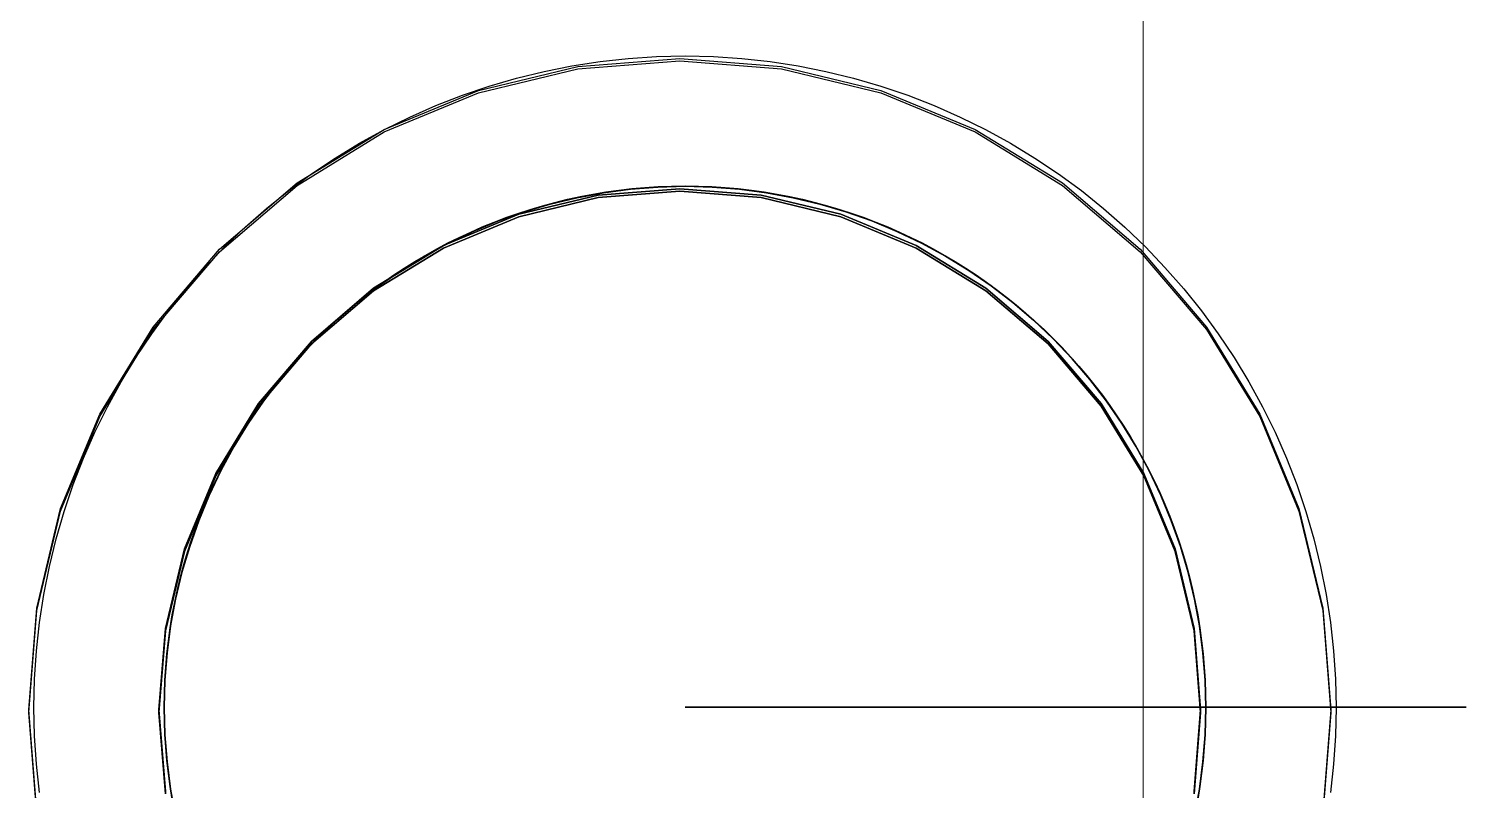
# Model space of a CAD drawing. Header units: millimetres. Extents: x 0 to 59350, y 0 to 29700.
# Drawn here: x 27087.71 to 27115.31, y 17823.75 to 17838.36 of the extents above; entities that cross this region are included whole.
import ezdxf

# ---------------------------------------------------------------- set-up
doc = ezdxf.new("R2010")
doc.units = ezdxf.units.MM
doc.layers.add('Slab', color=7, linetype='Continuous', lineweight=50)
doc.layers.add('Standard', color=7, linetype='Continuous', lineweight=25)

msp = doc.modelspace()

# ---------------------------------------------------------------- linework, layer by layer
at = {"layer": 'Slab', "color": 7, "linetype": 'Continuous', "lineweight": -3}
for p, q in [((27099.218, 17837.791), (27099.762, 17837.827)), ((27099.218, 17837.791), (27099.762, 17837.827)), ((27099.218, 17837.791), (27099.762, 17837.827)), ((27099.218, 17837.791), (27099.762, 17837.827)), ((27099.762, 17837.827), (27100.307, 17837.839)), ((27099.762, 17837.827), (27100.307, 17837.839)), ((27099.762, 17837.827), (27100.307, 17837.839)), ((27099.762, 17837.827), (27100.307, 17837.839)), ((27100.307, 17837.839), (27100.853, 17837.827)), ((27100.307, 17837.839), (27100.853, 17837.827)), ((27100.307, 17837.839), (27100.853, 17837.827)), ((27100.307, 17837.839), (27100.853, 17837.827)), ((27100.853, 17837.827), (27101.397, 17837.791)), ((27100.853, 17837.827), (27101.397, 17837.791)), ((27100.853, 17837.827), (27101.397, 17837.791)), ((27100.853, 17837.827), (27101.397, 17837.791)), ((27096.344, 17837.179), (27098.251, 17837.637)), ((27096.344, 17837.179), (27098.251, 17837.637)), ((27096.344, 17837.132), (27098.251, 17837.59)), ((27096.344, 17837.132), (27098.251, 17837.59)), ((27097.072, 17837.413), (27097.602, 17837.542)), ((27097.072, 17837.413), (27097.602, 17837.542)), ((27097.072, 17837.413), (27097.602, 17837.542)), ((27097.072, 17837.413), (27097.602, 17837.542)), ((27097.602, 17837.542), (27098.137, 17837.649)), ((27097.602, 17837.542), (27098.137, 17837.649)), ((27097.602, 17837.542), (27098.137, 17837.649)), ((27097.602, 17837.542), (27098.137, 17837.649)), ((27098.137, 17837.649), (27098.676, 17837.732)), ((27098.137, 17837.649), (27098.676, 17837.732)), ((27098.137, 17837.649), (27098.676, 17837.732)), ((27098.137, 17837.649), (27098.676, 17837.732)), ((27098.251, 17837.637), (27100.207, 17837.791)), ((27098.251, 17837.637), (27100.207, 17837.791)), ((27098.251, 17837.59), (27100.207, 17837.744)), ((27098.251, 17837.59), (27100.207, 17837.744)), ((27098.676, 17837.732), (27099.218, 17837.791)), ((27098.676, 17837.732), (27099.218, 17837.791)), ((27098.676, 17837.732), (27099.218, 17837.791)), ((27098.676, 17837.732), (27099.218, 17837.791)), ((27100.207, 17837.791), (27102.162, 17837.637)), ((27100.207, 17837.791), (27102.162, 17837.637)), ((27100.207, 17837.744), (27102.162, 17837.59)), ((27100.207, 17837.744), (27102.162, 17837.59)), ((27101.397, 17837.791), (27101.939, 17837.732)), ((27101.397, 17837.791), (27101.939, 17837.732)), ((27101.397, 17837.791), (27101.939, 17837.732)), ((27101.397, 17837.791), (27101.939, 17837.732)), ((27101.939, 17837.732), (27102.478, 17837.649)), ((27101.939, 17837.732), (27102.478, 17837.649)), ((27101.939, 17837.732), (27102.478, 17837.649)), ((27101.939, 17837.732), (27102.478, 17837.649)), ((27102.162, 17837.637), (27104.069, 17837.179)), ((27102.162, 17837.637), (27104.069, 17837.179)), ((27102.162, 17837.59), (27104.069, 17837.132)), ((27102.162, 17837.59), (27104.069, 17837.132)), ((27102.478, 17837.649), (27103.013, 17837.542)), ((27102.478, 17837.649), (27103.013, 17837.542)), ((27102.478, 17837.649), (27103.013, 17837.542)), ((27102.478, 17837.649), (27103.013, 17837.542)), ((27103.013, 17837.542), (27103.543, 17837.413)), ((27103.013, 17837.542), (27103.543, 17837.413)), ((27103.013, 17837.542), (27103.543, 17837.413)), ((27103.013, 17837.542), (27103.543, 17837.413)), ((27096.032, 17837.085), (27096.548, 17837.26)), ((27096.032, 17837.085), (27096.548, 17837.26)), ((27096.032, 17837.085), (27096.548, 17837.26)), ((27096.032, 17837.085), (27096.548, 17837.26)), ((27096.548, 17837.26), (27097.072, 17837.413)), ((27096.548, 17837.26), (27097.072, 17837.413)), ((27096.548, 17837.26), (27097.072, 17837.413)), ((27096.548, 17837.26), (27097.072, 17837.413)), ((27103.543, 17837.413), (27104.066, 17837.26)), ((27103.543, 17837.413), (27104.066, 17837.26)), ((27103.543, 17837.413), (27104.066, 17837.26)), ((27103.543, 17837.413), (27104.066, 17837.26)), ((27104.066, 17837.26), (27104.583, 17837.085)), ((27104.066, 17837.26), (27104.583, 17837.085)), ((27104.066, 17837.26), (27104.583, 17837.085)), ((27104.066, 17837.26), (27104.583, 17837.085)), ((27094.532, 17836.429), (27096.344, 17837.179)), ((27094.532, 17836.429), (27096.344, 17837.179)), ((27094.532, 17836.381), (27096.344, 17837.132)), ((27094.532, 17836.381), (27096.344, 17837.132)), ((27095.524, 17836.887), (27096.032, 17837.085)), ((27095.524, 17836.887), (27096.032, 17837.085)), ((27095.524, 17836.887), (27096.032, 17837.085)), ((27095.524, 17836.887), (27096.032, 17837.085)), ((27104.069, 17837.179), (27105.881, 17836.429)), ((27104.069, 17837.179), (27105.881, 17836.429)), ((27104.069, 17837.132), (27105.881, 17836.381)), ((27104.069, 17837.132), (27105.881, 17836.381)), ((27104.583, 17837.085), (27105.091, 17836.887)), ((27104.583, 17837.085), (27105.091, 17836.887)), ((27104.583, 17837.085), (27105.091, 17836.887)), ((27104.583, 17837.085), (27105.091, 17836.887)), ((27095.025, 17836.667), (27095.524, 17836.887)), ((27095.025, 17836.667), (27095.524, 17836.887)), ((27095.025, 17836.667), (27095.524, 17836.887)), ((27095.025, 17836.667), (27095.524, 17836.887)), ((27105.091, 17836.887), (27105.59, 17836.667)), ((27105.091, 17836.887), (27105.59, 17836.667)), ((27105.091, 17836.887), (27105.59, 17836.667)), ((27105.091, 17836.887), (27105.59, 17836.667)), ((27092.859, 17835.404), (27094.532, 17836.429)), ((27092.859, 17835.404), (27094.532, 17836.429)), ((27094.057, 17836.164), (27094.535, 17836.426)), ((27094.057, 17836.164), (27094.535, 17836.426)), ((27094.057, 17836.164), (27094.535, 17836.426)), ((27094.057, 17836.164), (27094.535, 17836.426)), ((27094.535, 17836.426), (27095.025, 17836.667)), ((27094.535, 17836.426), (27095.025, 17836.667)), ((27094.535, 17836.426), (27095.025, 17836.667)), ((27094.535, 17836.426), (27095.025, 17836.667)), ((27105.59, 17836.667), (27106.079, 17836.426)), ((27105.59, 17836.667), (27106.079, 17836.426)), ((27105.59, 17836.667), (27106.079, 17836.426)), ((27105.59, 17836.667), (27106.079, 17836.426)), ((27105.881, 17836.429), (27107.554, 17835.404)), ((27105.881, 17836.429), (27107.554, 17835.404)), ((27106.079, 17836.426), (27106.557, 17836.164)), ((27106.079, 17836.426), (27106.557, 17836.164)), ((27106.079, 17836.426), (27106.557, 17836.164)), ((27106.079, 17836.426), (27106.557, 17836.164)), ((27092.859, 17835.356), (27094.532, 17836.381)), ((27092.859, 17835.356), (27094.532, 17836.381)), ((27093.591, 17835.881), (27094.057, 17836.164)), ((27093.591, 17835.881), (27094.057, 17836.164)), ((27093.591, 17835.881), (27094.057, 17836.164)), ((27093.591, 17835.881), (27094.057, 17836.164)), ((27105.881, 17836.381), (27107.554, 17835.356)), ((27105.881, 17836.381), (27107.554, 17835.356)), ((27106.557, 17836.164), (27107.024, 17835.881)), ((27106.557, 17836.164), (27107.024, 17835.881)), ((27106.557, 17836.164), (27107.024, 17835.881)), ((27106.557, 17836.164), (27107.024, 17835.881)), ((27093.138, 17835.578), (27093.591, 17835.881)), ((27093.138, 17835.578), (27093.591, 17835.881)), ((27093.138, 17835.578), (27093.591, 17835.881)), ((27093.138, 17835.578), (27093.591, 17835.881)), ((27107.024, 17835.881), (27107.477, 17835.578)), ((27107.024, 17835.881), (27107.477, 17835.578)), ((27107.024, 17835.881), (27107.477, 17835.578)), ((27107.024, 17835.881), (27107.477, 17835.578)), ((27091.368, 17834.13), (27092.859, 17835.404)), ((27091.368, 17834.13), (27092.859, 17835.404)), ((27091.368, 17834.082), (27092.859, 17835.356)), ((27091.368, 17834.082), (27092.859, 17835.356)), ((27092.698, 17835.255), (27093.138, 17835.578)), ((27092.698, 17835.255), (27093.138, 17835.578)), ((27092.698, 17835.255), (27093.138, 17835.578)), ((27092.698, 17835.255), (27093.138, 17835.578)), ((27099.784, 17835.325), (27099.262, 17835.284)), ((27099.262, 17835.284), (27099.784, 17835.325)), ((27099.262, 17835.284), (27099.784, 17835.325)), ((27099.784, 17835.325), (27099.262, 17835.284)), ((27099.262, 17835.284), (27099.784, 17835.325)), ((27099.784, 17835.325), (27099.262, 17835.284)), ((27100.307, 17835.339), (27099.784, 17835.325)), ((27099.784, 17835.325), (27100.307, 17835.339)), ((27099.784, 17835.325), (27100.307, 17835.339)), ((27100.307, 17835.339), (27099.784, 17835.325)), ((27099.784, 17835.325), (27100.307, 17835.339)), ((27100.307, 17835.339), (27099.784, 17835.325)), ((27100.831, 17835.325), (27100.307, 17835.339)), ((27100.307, 17835.339), (27100.831, 17835.325)), ((27100.307, 17835.339), (27100.831, 17835.325)), ((27100.831, 17835.325), (27100.307, 17835.339)), ((27100.307, 17835.339), (27100.831, 17835.325)), ((27100.831, 17835.325), (27100.307, 17835.339)), ((27101.353, 17835.284), (27100.831, 17835.325)), ((27100.831, 17835.325), (27101.353, 17835.284)), ((27100.831, 17835.325), (27101.353, 17835.284)), ((27101.353, 17835.284), (27100.831, 17835.325)), ((27100.831, 17835.325), (27101.353, 17835.284)), ((27101.353, 17835.284), (27100.831, 17835.325)), ((27107.477, 17835.578), (27107.917, 17835.255)), ((27107.477, 17835.578), (27107.917, 17835.255)), ((27107.477, 17835.578), (27107.917, 17835.255)), ((27107.477, 17835.578), (27107.917, 17835.255)), ((27107.554, 17835.404), (27109.045, 17834.13)), ((27107.554, 17835.404), (27109.045, 17834.13)), ((27107.554, 17835.356), (27109.045, 17834.082)), ((27107.554, 17835.356), (27109.045, 17834.082)), ((27092.272, 17834.914), (27092.698, 17835.255)), ((27092.272, 17834.914), (27092.698, 17835.255)), ((27092.272, 17834.914), (27092.698, 17835.255)), ((27092.272, 17834.914), (27092.698, 17835.255)), ((27098.642, 17835.168), (27097.116, 17834.802)), ((27097.116, 17834.802), (27098.642, 17835.168)), ((27098.642, 17835.121), (27097.116, 17834.754)), ((27097.116, 17834.754), (27098.642, 17835.121)), ((27098.228, 17835.12), (27097.719, 17834.998)), ((27097.719, 17834.998), (27098.228, 17835.12)), ((27097.719, 17834.998), (27098.228, 17835.12)), ((27098.228, 17835.12), (27097.719, 17834.998)), ((27097.719, 17834.998), (27098.228, 17835.12)), ((27098.228, 17835.12), (27097.719, 17834.998)), ((27098.743, 17835.215), (27098.228, 17835.12)), ((27098.228, 17835.12), (27098.743, 17835.215)), ((27098.228, 17835.12), (27098.743, 17835.215)), ((27098.743, 17835.215), (27098.228, 17835.12)), ((27098.228, 17835.12), (27098.743, 17835.215)), ((27098.743, 17835.215), (27098.228, 17835.12)), ((27100.207, 17835.291), (27098.642, 17835.168)), ((27098.642, 17835.168), (27100.207, 17835.291)), ((27100.207, 17835.244), (27098.642, 17835.121)), ((27098.642, 17835.121), (27100.207, 17835.244)), ((27099.262, 17835.284), (27098.743, 17835.215)), ((27098.743, 17835.215), (27099.262, 17835.284)), ((27098.743, 17835.215), (27099.262, 17835.284)), ((27099.262, 17835.284), (27098.743, 17835.215)), ((27098.743, 17835.215), (27099.262, 17835.284)), ((27099.262, 17835.284), (27098.743, 17835.215)), ((27101.771, 17835.168), (27100.207, 17835.291)), ((27100.207, 17835.291), (27101.771, 17835.168)), ((27101.771, 17835.121), (27100.207, 17835.244)), ((27100.207, 17835.244), (27101.771, 17835.121)), ((27101.872, 17835.215), (27101.353, 17835.284)), ((27101.353, 17835.284), (27101.872, 17835.215)), ((27101.353, 17835.284), (27101.872, 17835.215)), ((27101.872, 17835.215), (27101.353, 17835.284)), ((27101.353, 17835.284), (27101.872, 17835.215)), ((27101.872, 17835.215), (27101.353, 17835.284)), ((27103.297, 17834.802), (27101.771, 17835.168)), ((27101.771, 17835.168), (27103.297, 17834.802)), ((27103.297, 17834.754), (27101.771, 17835.121)), ((27101.771, 17835.121), (27103.297, 17834.754)), ((27102.386, 17835.12), (27101.872, 17835.215)), ((27101.872, 17835.215), (27102.386, 17835.12)), ((27101.872, 17835.215), (27102.386, 17835.12)), ((27102.386, 17835.12), (27101.872, 17835.215)), ((27101.872, 17835.215), (27102.386, 17835.12)), ((27102.386, 17835.12), (27101.872, 17835.215)), ((27102.895, 17834.998), (27102.386, 17835.12)), ((27102.386, 17835.12), (27102.895, 17834.998)), ((27102.386, 17835.12), (27102.895, 17834.998)), ((27102.895, 17834.998), (27102.386, 17835.12)), ((27102.386, 17835.12), (27102.895, 17834.998)), ((27102.895, 17834.998), (27102.386, 17835.12)), ((27107.917, 17835.255), (27108.342, 17834.914)), ((27107.917, 17835.255), (27108.342, 17834.914)), ((27107.917, 17835.255), (27108.342, 17834.914)), ((27107.917, 17835.255), (27108.342, 17834.914)), ((27091.862, 17834.555), (27092.272, 17834.914)), ((27091.862, 17834.555), (27092.272, 17834.914)), ((27091.862, 17834.555), (27092.272, 17834.914)), ((27091.862, 17834.555), (27092.272, 17834.914)), ((27097.116, 17834.802), (27095.667, 17834.201)), ((27095.667, 17834.201), (27097.116, 17834.802)), ((27097.217, 17834.849), (27096.724, 17834.674)), ((27096.724, 17834.674), (27097.217, 17834.849)), ((27096.724, 17834.674), (27097.217, 17834.849)), ((27097.217, 17834.849), (27096.724, 17834.674)), ((27096.724, 17834.674), (27097.217, 17834.849)), ((27097.217, 17834.849), (27096.724, 17834.674)), ((27097.719, 17834.998), (27097.217, 17834.849)), ((27097.217, 17834.849), (27097.719, 17834.998)), ((27097.217, 17834.849), (27097.719, 17834.998)), ((27097.719, 17834.998), (27097.217, 17834.849)), ((27097.217, 17834.849), (27097.719, 17834.998)), ((27097.719, 17834.998), (27097.217, 17834.849)), ((27103.397, 17834.849), (27102.895, 17834.998)), ((27102.895, 17834.998), (27103.397, 17834.849)), ((27102.895, 17834.998), (27103.397, 17834.849)), ((27103.397, 17834.849), (27102.895, 17834.998)), ((27102.895, 17834.998), (27103.397, 17834.849)), ((27103.397, 17834.849), (27102.895, 17834.998)), ((27104.746, 17834.201), (27103.297, 17834.802)), ((27103.297, 17834.802), (27104.746, 17834.201)), ((27103.891, 17834.674), (27103.397, 17834.849)), ((27103.397, 17834.849), (27103.891, 17834.674)), ((27103.397, 17834.849), (27103.891, 17834.674)), ((27103.891, 17834.674), (27103.397, 17834.849)), ((27103.397, 17834.849), (27103.891, 17834.674)), ((27103.891, 17834.674), (27103.397, 17834.849)), ((27108.342, 17834.914), (27108.752, 17834.555)), ((27108.342, 17834.914), (27108.752, 17834.555)), ((27108.342, 17834.914), (27108.752, 17834.555)), ((27108.342, 17834.914), (27108.752, 17834.555)), ((27091.468, 17834.177), (27091.862, 17834.555)), ((27091.468, 17834.177), (27091.862, 17834.555)), ((27091.468, 17834.177), (27091.862, 17834.555)), ((27091.468, 17834.177), (27091.862, 17834.555)), ((27097.116, 17834.754), (27095.667, 17834.154)), ((27095.667, 17834.154), (27097.116, 17834.754)), ((27096.724, 17834.674), (27096.24, 17834.474)), ((27096.24, 17834.474), (27096.724, 17834.674)), ((27096.24, 17834.474), (27096.724, 17834.674)), ((27096.724, 17834.674), (27096.24, 17834.474)), ((27096.24, 17834.474), (27096.724, 17834.674)), ((27096.724, 17834.674), (27096.24, 17834.474)), ((27104.746, 17834.154), (27103.297, 17834.754)), ((27103.297, 17834.754), (27104.746, 17834.154)), ((27104.375, 17834.474), (27103.891, 17834.674)), ((27103.891, 17834.674), (27104.375, 17834.474)), ((27103.891, 17834.674), (27104.375, 17834.474)), ((27104.375, 17834.474), (27103.891, 17834.674)), ((27103.891, 17834.674), (27104.375, 17834.474)), ((27104.375, 17834.474), (27103.891, 17834.674)), ((27108.752, 17834.555), (27109.146, 17834.177)), ((27108.752, 17834.555), (27109.146, 17834.177)), ((27108.752, 17834.555), (27109.146, 17834.177)), ((27108.752, 17834.555), (27109.146, 17834.177)), ((27095.767, 17834.249), (27095.307, 17833.999)), ((27095.307, 17833.999), (27095.767, 17834.249)), ((27095.307, 17833.999), (27095.767, 17834.249)), ((27095.767, 17834.249), (27095.307, 17833.999)), ((27095.307, 17833.999), (27095.767, 17834.249)), ((27095.767, 17834.249), (27095.307, 17833.999)), ((27096.24, 17834.474), (27095.767, 17834.249)), ((27095.767, 17834.249), (27096.24, 17834.474)), ((27095.767, 17834.249), (27096.24, 17834.474)), ((27096.24, 17834.474), (27095.767, 17834.249)), ((27095.767, 17834.249), (27096.24, 17834.474)), ((27096.24, 17834.474), (27095.767, 17834.249)), ((27104.847, 17834.249), (27104.375, 17834.474)), ((27104.375, 17834.474), (27104.847, 17834.249)), ((27104.375, 17834.474), (27104.847, 17834.249)), ((27104.847, 17834.249), (27104.375, 17834.474)), ((27104.375, 17834.474), (27104.847, 17834.249)), ((27104.847, 17834.249), (27104.375, 17834.474)), ((27105.307, 17833.999), (27104.847, 17834.249)), ((27104.847, 17834.249), (27105.307, 17833.999)), ((27104.847, 17834.249), (27105.307, 17833.999)), ((27105.307, 17833.999), (27104.847, 17834.249)), ((27104.847, 17834.249), (27105.307, 17833.999)), ((27105.307, 17833.999), (27104.847, 17834.249)), ((27090.094, 17832.638), (27091.368, 17834.13)), ((27090.094, 17832.638), (27091.368, 17834.13)), ((27090.094, 17832.591), (27091.368, 17834.082)), ((27090.094, 17832.591), (27091.368, 17834.082)), ((27091.091, 17833.783), (27091.468, 17834.177)), ((27091.091, 17833.783), (27091.468, 17834.177)), ((27091.091, 17833.783), (27091.468, 17834.177)), ((27091.091, 17833.783), (27091.468, 17834.177)), ((27095.667, 17834.201), (27094.329, 17833.381)), ((27094.329, 17833.381), (27095.667, 17834.201)), ((27095.667, 17834.154), (27094.329, 17833.334)), ((27094.329, 17833.334), (27095.667, 17834.154)), ((27095.307, 17833.999), (27094.861, 17833.725)), ((27094.861, 17833.725), (27095.307, 17833.999)), ((27094.861, 17833.725), (27095.307, 17833.999)), ((27095.307, 17833.999), (27094.861, 17833.725)), ((27094.861, 17833.725), (27095.307, 17833.999)), ((27095.307, 17833.999), (27094.861, 17833.725)), ((27106.084, 17833.381), (27104.746, 17834.201)), ((27104.746, 17834.201), (27106.084, 17833.381)), ((27106.084, 17833.334), (27104.746, 17834.154)), ((27104.746, 17834.154), (27106.084, 17833.334)), ((27105.754, 17833.725), (27105.307, 17833.999)), ((27105.307, 17833.999), (27105.754, 17833.725)), ((27105.307, 17833.999), (27105.754, 17833.725)), ((27105.754, 17833.725), (27105.307, 17833.999)), ((27105.307, 17833.999), (27105.754, 17833.725)), ((27105.754, 17833.725), (27105.307, 17833.999)), ((27109.045, 17834.13), (27110.319, 17832.638)), ((27109.045, 17834.13), (27110.319, 17832.638)), ((27109.045, 17834.082), (27110.319, 17832.591)), ((27109.045, 17834.082), (27110.319, 17832.591)), ((27109.146, 17834.177), (27109.523, 17833.783)), ((27109.146, 17834.177), (27109.523, 17833.783)), ((27109.146, 17834.177), (27109.523, 17833.783)), ((27109.146, 17834.177), (27109.523, 17833.783)), ((27090.732, 17833.373), (27091.091, 17833.783)), ((27090.732, 17833.373), (27091.091, 17833.783)), ((27090.732, 17833.373), (27091.091, 17833.783)), ((27090.732, 17833.373), (27091.091, 17833.783)), ((27094.861, 17833.725), (27094.429, 17833.429)), ((27094.429, 17833.429), (27094.861, 17833.725)), ((27094.429, 17833.429), (27094.861, 17833.725)), ((27094.861, 17833.725), (27094.429, 17833.429)), ((27094.429, 17833.429), (27094.861, 17833.725)), ((27094.861, 17833.725), (27094.429, 17833.429)), ((27106.185, 17833.429), (27105.754, 17833.725)), ((27105.754, 17833.725), (27106.185, 17833.429)), ((27105.754, 17833.725), (27106.185, 17833.429)), ((27106.185, 17833.429), (27105.754, 17833.725)), ((27105.754, 17833.725), (27106.185, 17833.429)), ((27106.185, 17833.429), (27105.754, 17833.725)), ((27109.523, 17833.783), (27109.883, 17833.373)), ((27109.523, 17833.783), (27109.883, 17833.373)), ((27109.523, 17833.783), (27109.883, 17833.373)), ((27109.523, 17833.783), (27109.883, 17833.373)), ((27094.429, 17833.429), (27094.014, 17833.11)), ((27094.014, 17833.11), (27094.429, 17833.429)), ((27094.014, 17833.11), (27094.429, 17833.429)), ((27094.429, 17833.429), (27094.014, 17833.11)), ((27094.014, 17833.11), (27094.429, 17833.429)), ((27094.429, 17833.429), (27094.014, 17833.11)), ((27106.6, 17833.11), (27106.185, 17833.429)), ((27106.185, 17833.429), (27106.6, 17833.11)), ((27106.185, 17833.429), (27106.6, 17833.11)), ((27106.6, 17833.11), (27106.185, 17833.429)), ((27106.185, 17833.429), (27106.6, 17833.11)), ((27106.6, 17833.11), (27106.185, 17833.429)), ((27090.39, 17832.948), (27090.732, 17833.373)), ((27090.39, 17832.948), (27090.732, 17833.373)), ((27090.39, 17832.948), (27090.732, 17833.373)), ((27090.39, 17832.948), (27090.732, 17833.373)), ((27094.329, 17833.381), (27093.135, 17832.362)), ((27093.135, 17832.362), (27094.329, 17833.381)), ((27094.329, 17833.334), (27093.135, 17832.315)), ((27093.135, 17832.315), (27094.329, 17833.334)), ((27094.014, 17833.11), (27093.616, 17832.77)), ((27093.616, 17832.77), (27094.014, 17833.11)), ((27093.616, 17832.77), (27094.014, 17833.11)), ((27094.014, 17833.11), (27093.616, 17832.77)), ((27093.616, 17832.77), (27094.014, 17833.11)), ((27094.014, 17833.11), (27093.616, 17832.77)), ((27107.278, 17832.362), (27106.084, 17833.381)), ((27106.084, 17833.381), (27107.278, 17832.362)), ((27107.278, 17832.315), (27106.084, 17833.334)), ((27106.084, 17833.334), (27107.278, 17832.315)), ((27106.999, 17832.77), (27106.6, 17833.11)), ((27106.6, 17833.11), (27106.999, 17832.77)), ((27106.6, 17833.11), (27106.999, 17832.77)), ((27106.999, 17832.77), (27106.6, 17833.11)), ((27106.6, 17833.11), (27106.999, 17832.77)), ((27106.999, 17832.77), (27106.6, 17833.11)), ((27109.883, 17833.373), (27110.224, 17832.948)), ((27109.883, 17833.373), (27110.224, 17832.948)), ((27109.883, 17833.373), (27110.224, 17832.948)), ((27109.883, 17833.373), (27110.224, 17832.948)), ((27090.068, 17832.508), (27090.39, 17832.948)), ((27090.068, 17832.508), (27090.39, 17832.948)), ((27090.068, 17832.508), (27090.39, 17832.948)), ((27090.068, 17832.508), (27090.39, 17832.948)), ((27110.224, 17832.948), (27110.547, 17832.508)), ((27110.224, 17832.948), (27110.547, 17832.508)), ((27110.224, 17832.948), (27110.547, 17832.508)), ((27110.224, 17832.948), (27110.547, 17832.508)), ((27089.069, 17830.966), (27090.094, 17832.638)), ((27089.069, 17830.966), (27090.094, 17832.638)), ((27089.069, 17830.919), (27090.094, 17832.591)), ((27089.069, 17830.919), (27090.094, 17832.591)), ((27093.616, 17832.77), (27093.236, 17832.41)), ((27093.236, 17832.41), (27093.616, 17832.77)), ((27093.236, 17832.41), (27093.616, 17832.77)), ((27093.616, 17832.77), (27093.236, 17832.41)), ((27093.236, 17832.41), (27093.616, 17832.77)), ((27093.616, 17832.77), (27093.236, 17832.41)), ((27107.378, 17832.41), (27106.999, 17832.77)), ((27106.999, 17832.77), (27107.378, 17832.41)), ((27106.999, 17832.77), (27107.378, 17832.41)), ((27107.378, 17832.41), (27106.999, 17832.77)), ((27106.999, 17832.77), (27107.378, 17832.41)), ((27107.378, 17832.41), (27106.999, 17832.77)), ((27110.319, 17832.638), (27111.344, 17830.966)), ((27110.319, 17832.638), (27111.344, 17830.966)), ((27110.319, 17832.591), (27111.344, 17830.919)), ((27110.319, 17832.591), (27111.344, 17830.919)), ((27089.765, 17832.055), (27090.068, 17832.508)), ((27089.765, 17832.055), (27090.068, 17832.508)), ((27089.765, 17832.055), (27090.068, 17832.508)), ((27089.765, 17832.055), (27090.068, 17832.508)), ((27093.135, 17832.362), (27092.116, 17831.169)), ((27092.116, 17831.169), (27093.135, 17832.362)), ((27093.135, 17832.315), (27092.116, 17831.121)), ((27092.116, 17831.121), (27093.135, 17832.315)), ((27093.236, 17832.41), (27092.876, 17832.03)), ((27092.876, 17832.03), (27093.236, 17832.41)), ((27092.876, 17832.03), (27093.236, 17832.41)), ((27093.236, 17832.41), (27092.876, 17832.03)), ((27092.876, 17832.03), (27093.236, 17832.41)), ((27093.236, 17832.41), (27092.876, 17832.03)), ((27108.297, 17831.169), (27107.278, 17832.362)), ((27107.278, 17832.362), (27108.297, 17831.169)), ((27108.297, 17831.121), (27107.278, 17832.315)), ((27107.278, 17832.315), (27108.297, 17831.121)), ((27107.739, 17832.03), (27107.378, 17832.41)), ((27107.378, 17832.41), (27107.739, 17832.03)), ((27107.378, 17832.41), (27107.739, 17832.03)), ((27107.739, 17832.03), (27107.378, 17832.41)), ((27107.378, 17832.41), (27107.739, 17832.03)), ((27107.739, 17832.03), (27107.378, 17832.41)), ((27110.547, 17832.508), (27110.85, 17832.055)), ((27110.547, 17832.508), (27110.85, 17832.055)), ((27110.547, 17832.508), (27110.85, 17832.055)), ((27110.547, 17832.508), (27110.85, 17832.055)), ((27089.482, 17831.589), (27089.765, 17832.055)), ((27089.482, 17831.589), (27089.765, 17832.055)), ((27089.482, 17831.589), (27089.765, 17832.055)), ((27089.482, 17831.589), (27089.765, 17832.055)), ((27092.876, 17832.03), (27092.536, 17831.632)), ((27092.536, 17831.632), (27092.876, 17832.03)), ((27092.536, 17831.632), (27092.876, 17832.03)), ((27092.876, 17832.03), (27092.536, 17831.632)), ((27092.536, 17831.632), (27092.876, 17832.03)), ((27092.876, 17832.03), (27092.536, 17831.632)), ((27108.079, 17831.632), (27107.739, 17832.03)), ((27107.739, 17832.03), (27108.079, 17831.632)), ((27107.739, 17832.03), (27108.079, 17831.632)), ((27108.079, 17831.632), (27107.739, 17832.03)), ((27107.739, 17832.03), (27108.079, 17831.632)), ((27108.079, 17831.632), (27107.739, 17832.03)), ((27110.85, 17832.055), (27111.133, 17831.589)), ((27110.85, 17832.055), (27111.133, 17831.589)), ((27110.85, 17832.055), (27111.133, 17831.589)), ((27110.85, 17832.055), (27111.133, 17831.589)), ((27089.22, 17831.11), (27089.482, 17831.589)), ((27089.22, 17831.11), (27089.482, 17831.589)), ((27089.22, 17831.11), (27089.482, 17831.589)), ((27089.22, 17831.11), (27089.482, 17831.589)), ((27092.536, 17831.632), (27092.217, 17831.216)), ((27092.217, 17831.216), (27092.536, 17831.632)), ((27092.217, 17831.216), (27092.536, 17831.632)), ((27092.536, 17831.632), (27092.217, 17831.216)), ((27092.217, 17831.216), (27092.536, 17831.632)), ((27092.536, 17831.632), (27092.217, 17831.216)), ((27108.397, 17831.216), (27108.079, 17831.632)), ((27108.079, 17831.632), (27108.397, 17831.216)), ((27108.079, 17831.632), (27108.397, 17831.216)), ((27108.397, 17831.216), (27108.079, 17831.632)), ((27108.079, 17831.632), (27108.397, 17831.216)), ((27108.397, 17831.216), (27108.079, 17831.632)), ((27111.133, 17831.589), (27111.395, 17831.11)), ((27111.133, 17831.589), (27111.395, 17831.11)), ((27111.133, 17831.589), (27111.395, 17831.11)), ((27111.133, 17831.589), (27111.395, 17831.11)), ((27092.217, 17831.216), (27091.921, 17830.785)), ((27091.921, 17830.785), (27092.217, 17831.216)), ((27091.921, 17830.785), (27092.217, 17831.216)), ((27092.217, 17831.216), (27091.921, 17830.785)), ((27091.921, 17830.785), (27092.217, 17831.216)), ((27092.217, 17831.216), (27091.921, 17830.785)), ((27108.694, 17830.785), (27108.397, 17831.216)), ((27108.397, 17831.216), (27108.694, 17830.785)), ((27108.397, 17831.216), (27108.694, 17830.785)), ((27108.694, 17830.785), (27108.397, 17831.216)), ((27108.397, 17831.216), (27108.694, 17830.785)), ((27108.694, 17830.785), (27108.397, 17831.216)), ((27088.318, 17829.154), (27089.069, 17830.966)), ((27088.318, 17829.154), (27089.069, 17830.966)), ((27088.318, 17829.106), (27089.069, 17830.919)), ((27088.318, 17829.106), (27089.069, 17830.919)), ((27088.978, 17830.621), (27089.22, 17831.11)), ((27088.978, 17830.621), (27089.22, 17831.11)), ((27088.978, 17830.621), (27089.22, 17831.11)), ((27088.978, 17830.621), (27089.22, 17831.11)), ((27092.116, 17831.169), (27091.296, 17829.831)), ((27091.296, 17829.831), (27092.116, 17831.169)), ((27092.116, 17831.121), (27091.296, 17829.784)), ((27091.296, 17829.784), (27092.116, 17831.121)), ((27109.117, 17829.831), (27108.297, 17831.169)), ((27108.297, 17831.169), (27109.117, 17829.831)), ((27109.117, 17829.784), (27108.297, 17831.121)), ((27108.297, 17831.121), (27109.117, 17829.784)), ((27111.344, 17830.966), (27112.095, 17829.154)), ((27111.344, 17830.966), (27112.095, 17829.154)), ((27111.344, 17830.919), (27112.095, 17829.106)), ((27111.344, 17830.919), (27112.095, 17829.106)), ((27111.395, 17831.11), (27111.636, 17830.621)), ((27111.395, 17831.11), (27111.636, 17830.621)), ((27111.395, 17831.11), (27111.636, 17830.621)), ((27111.395, 17831.11), (27111.636, 17830.621)), ((27091.921, 17830.785), (27091.647, 17830.339)), ((27091.647, 17830.339), (27091.921, 17830.785)), ((27091.647, 17830.339), (27091.921, 17830.785)), ((27091.921, 17830.785), (27091.647, 17830.339)), ((27091.647, 17830.339), (27091.921, 17830.785)), ((27091.921, 17830.785), (27091.647, 17830.339)), ((27108.968, 17830.339), (27108.694, 17830.785)), ((27108.694, 17830.785), (27108.968, 17830.339)), ((27108.694, 17830.785), (27108.968, 17830.339)), ((27108.968, 17830.339), (27108.694, 17830.785)), ((27108.694, 17830.785), (27108.968, 17830.339)), ((27108.968, 17830.339), (27108.694, 17830.785)), ((27088.759, 17830.122), (27088.978, 17830.621)), ((27088.759, 17830.122), (27088.978, 17830.621)), ((27088.759, 17830.122), (27088.978, 17830.621)), ((27088.759, 17830.122), (27088.978, 17830.621)), ((27111.636, 17830.621), (27111.856, 17830.122)), ((27111.636, 17830.621), (27111.856, 17830.122)), ((27111.636, 17830.621), (27111.856, 17830.122)), ((27111.636, 17830.621), (27111.856, 17830.122)), ((27088.561, 17829.614), (27088.759, 17830.122)), ((27088.561, 17829.614), (27088.759, 17830.122)), ((27088.561, 17829.614), (27088.759, 17830.122)), ((27088.561, 17829.614), (27088.759, 17830.122)), ((27091.647, 17830.339), (27091.397, 17829.878)), ((27091.397, 17829.878), (27091.647, 17830.339)), ((27091.397, 17829.878), (27091.647, 17830.339)), ((27091.647, 17830.339), (27091.397, 17829.878)), ((27091.397, 17829.878), (27091.647, 17830.339)), ((27091.647, 17830.339), (27091.397, 17829.878)), ((27109.217, 17829.878), (27108.968, 17830.339)), ((27108.968, 17830.339), (27109.217, 17829.878)), ((27108.968, 17830.339), (27109.217, 17829.878)), ((27109.217, 17829.878), (27108.968, 17830.339)), ((27108.968, 17830.339), (27109.217, 17829.878)), ((27109.217, 17829.878), (27108.968, 17830.339)), ((27111.856, 17830.122), (27112.053, 17829.614)), ((27111.856, 17830.122), (27112.053, 17829.614)), ((27111.856, 17830.122), (27112.053, 17829.614)), ((27111.856, 17830.122), (27112.053, 17829.614)), ((27091.296, 17829.831), (27090.696, 17828.381)), ((27090.696, 17828.381), (27091.296, 17829.831)), ((27091.397, 17829.878), (27091.172, 17829.406)), ((27091.172, 17829.406), (27091.397, 17829.878)), ((27091.172, 17829.406), (27091.397, 17829.878)), ((27091.397, 17829.878), (27091.172, 17829.406)), ((27091.172, 17829.406), (27091.397, 17829.878)), ((27091.397, 17829.878), (27091.172, 17829.406)), ((27109.717, 17828.381), (27109.117, 17829.831)), ((27109.117, 17829.831), (27109.717, 17828.381)), ((27109.443, 17829.406), (27109.217, 17829.878)), ((27109.217, 17829.878), (27109.443, 17829.406)), ((27109.217, 17829.878), (27109.443, 17829.406)), ((27109.443, 17829.406), (27109.217, 17829.878)), ((27109.217, 17829.878), (27109.443, 17829.406)), ((27109.443, 17829.406), (27109.217, 17829.878)), ((27088.386, 17829.097), (27088.561, 17829.614)), ((27088.386, 17829.097), (27088.561, 17829.614)), ((27088.386, 17829.097), (27088.561, 17829.614)), ((27088.386, 17829.097), (27088.561, 17829.614)), ((27091.296, 17829.784), (27090.696, 17828.334)), ((27090.696, 17828.334), (27091.296, 17829.784)), ((27109.717, 17828.334), (27109.117, 17829.784)), ((27109.117, 17829.784), (27109.717, 17828.334)), ((27112.053, 17829.614), (27112.229, 17829.097)), ((27112.053, 17829.614), (27112.229, 17829.097)), ((27112.053, 17829.614), (27112.229, 17829.097)), ((27112.053, 17829.614), (27112.229, 17829.097)), ((27091.172, 17829.406), (27090.971, 17828.922)), ((27090.971, 17828.922), (27091.172, 17829.406)), ((27090.971, 17828.922), (27091.172, 17829.406)), ((27091.172, 17829.406), (27090.971, 17828.922)), ((27090.971, 17828.922), (27091.172, 17829.406)), ((27091.172, 17829.406), (27090.971, 17828.922)), ((27109.643, 17828.922), (27109.443, 17829.406)), ((27109.443, 17829.406), (27109.643, 17828.922)), ((27109.443, 17829.406), (27109.643, 17828.922)), ((27109.643, 17828.922), (27109.443, 17829.406)), ((27109.443, 17829.406), (27109.643, 17828.922)), ((27109.643, 17828.922), (27109.443, 17829.406)), ((27087.86, 17827.246), (27088.318, 17829.154)), ((27087.86, 17827.246), (27088.318, 17829.154)), ((27087.86, 17827.199), (27088.318, 17829.106)), ((27087.86, 17827.199), (27088.318, 17829.106)), ((27088.233, 17828.574), (27088.386, 17829.097)), ((27088.233, 17828.574), (27088.386, 17829.097)), ((27088.233, 17828.574), (27088.386, 17829.097)), ((27088.233, 17828.574), (27088.386, 17829.097)), ((27112.095, 17829.154), (27112.553, 17827.246)), ((27112.095, 17829.154), (27112.553, 17827.246)), ((27112.095, 17829.106), (27112.553, 17827.199)), ((27112.095, 17829.106), (27112.553, 17827.199)), ((27112.229, 17829.097), (27112.381, 17828.574)), ((27112.229, 17829.097), (27112.381, 17828.574)), ((27112.229, 17829.097), (27112.381, 17828.574)), ((27112.229, 17829.097), (27112.381, 17828.574)), ((27090.971, 17828.922), (27090.797, 17828.429)), ((27090.797, 17828.429), (27090.971, 17828.922)), ((27090.797, 17828.429), (27090.971, 17828.922)), ((27090.971, 17828.922), (27090.797, 17828.429)), ((27090.797, 17828.429), (27090.971, 17828.922)), ((27090.971, 17828.922), (27090.797, 17828.429)), ((27109.818, 17828.429), (27109.643, 17828.922)), ((27109.643, 17828.922), (27109.818, 17828.429)), ((27109.643, 17828.922), (27109.818, 17828.429)), ((27109.818, 17828.429), (27109.643, 17828.922)), ((27109.643, 17828.922), (27109.818, 17828.429)), ((27109.818, 17828.429), (27109.643, 17828.922)), ((27088.104, 17828.044), (27088.233, 17828.574)), ((27088.104, 17828.044), (27088.233, 17828.574)), ((27088.104, 17828.044), (27088.233, 17828.574)), ((27088.104, 17828.044), (27088.233, 17828.574)), ((27090.797, 17828.429), (27090.648, 17827.927)), ((27090.648, 17827.927), (27090.797, 17828.429)), ((27090.648, 17827.927), (27090.797, 17828.429)), ((27090.797, 17828.429), (27090.648, 17827.927)), ((27090.648, 17827.927), (27090.797, 17828.429)), ((27090.797, 17828.429), (27090.648, 17827.927)), ((27109.967, 17827.927), (27109.818, 17828.429)), ((27109.818, 17828.429), (27109.967, 17827.927)), ((27109.818, 17828.429), (27109.967, 17827.927)), ((27109.967, 17827.927), (27109.818, 17828.429)), ((27109.818, 17828.429), (27109.967, 17827.927)), ((27109.967, 17827.927), (27109.818, 17828.429)), ((27112.381, 17828.574), (27112.511, 17828.044)), ((27112.381, 17828.574), (27112.511, 17828.044)), ((27112.381, 17828.574), (27112.511, 17828.044)), ((27112.381, 17828.574), (27112.511, 17828.044)), ((27090.696, 17828.381), (27090.33, 17826.855)), ((27090.33, 17826.855), (27090.696, 17828.381)), ((27090.696, 17828.334), (27090.33, 17826.808)), ((27090.33, 17826.808), (27090.696, 17828.334)), ((27110.083, 17826.855), (27109.717, 17828.381)), ((27109.717, 17828.381), (27110.083, 17826.855)), ((27110.083, 17826.808), (27109.717, 17828.334)), ((27109.717, 17828.334), (27110.083, 17826.808)), ((27087.997, 17827.509), (27088.104, 17828.044)), ((27087.997, 17827.509), (27088.104, 17828.044)), ((27087.997, 17827.509), (27088.104, 17828.044)), ((27087.997, 17827.509), (27088.104, 17828.044)), ((27090.648, 17827.927), (27090.526, 17827.418)), ((27090.526, 17827.418), (27090.648, 17827.927)), ((27090.526, 17827.418), (27090.648, 17827.927)), ((27090.648, 17827.927), (27090.526, 17827.418)), ((27090.526, 17827.418), (27090.648, 17827.927)), ((27090.648, 17827.927), (27090.526, 17827.418)), ((27110.089, 17827.418), (27109.967, 17827.927)), ((27109.967, 17827.927), (27110.089, 17827.418)), ((27109.967, 17827.927), (27110.089, 17827.418)), ((27110.089, 17827.418), (27109.967, 17827.927)), ((27109.967, 17827.927), (27110.089, 17827.418)), ((27110.089, 17827.418), (27109.967, 17827.927)), ((27112.511, 17828.044), (27112.617, 17827.509)), ((27112.511, 17828.044), (27112.617, 17827.509)), ((27112.511, 17828.044), (27112.617, 17827.509)), ((27112.511, 17828.044), (27112.617, 17827.509)), ((27087.914, 17826.97), (27087.997, 17827.509)), ((27087.914, 17826.97), (27087.997, 17827.509)), ((27087.914, 17826.97), (27087.997, 17827.509)), ((27087.914, 17826.97), (27087.997, 17827.509)), ((27090.526, 17827.418), (27090.43, 17826.903)), ((27090.43, 17826.903), (27090.526, 17827.418)), ((27090.43, 17826.903), (27090.526, 17827.418)), ((27090.526, 17827.418), (27090.43, 17826.903)), ((27090.43, 17826.903), (27090.526, 17827.418)), ((27090.526, 17827.418), (27090.43, 17826.903)), ((27110.184, 17826.903), (27110.089, 17827.418)), ((27110.089, 17827.418), (27110.184, 17826.903)), ((27110.089, 17827.418), (27110.184, 17826.903)), ((27110.184, 17826.903), (27110.089, 17827.418)), ((27110.089, 17827.418), (27110.184, 17826.903)), ((27110.184, 17826.903), (27110.089, 17827.418)), ((27112.617, 17827.509), (27112.7, 17826.97)), ((27112.617, 17827.509), (27112.7, 17826.97)), ((27112.617, 17827.509), (27112.7, 17826.97)), ((27112.617, 17827.509), (27112.7, 17826.97)), ((27087.707, 17825.291), (27087.86, 17827.246)), ((27087.707, 17825.291), (27087.86, 17827.246)), ((27087.707, 17825.244), (27087.86, 17827.199)), ((27087.707, 17825.244), (27087.86, 17827.199)), ((27112.553, 17827.246), (27112.707, 17825.291)), ((27112.553, 17827.246), (27112.707, 17825.291)), ((27112.553, 17827.199), (27112.707, 17825.244)), ((27112.553, 17827.199), (27112.707, 17825.244)), ((27087.855, 17826.428), (27087.914, 17826.97)), ((27087.855, 17826.428), (27087.914, 17826.97)), ((27087.855, 17826.428), (27087.914, 17826.97)), ((27087.855, 17826.428), (27087.914, 17826.97)), ((27090.33, 17826.855), (27090.207, 17825.291)), ((27090.207, 17825.291), (27090.33, 17826.855)), ((27090.33, 17826.808), (27090.207, 17825.244)), ((27090.207, 17825.244), (27090.33, 17826.808)), ((27090.43, 17826.903), (27090.362, 17826.384)), ((27090.362, 17826.384), (27090.43, 17826.903)), ((27090.362, 17826.384), (27090.43, 17826.903)), ((27090.43, 17826.903), (27090.362, 17826.384)), ((27090.362, 17826.384), (27090.43, 17826.903)), ((27090.43, 17826.903), (27090.362, 17826.384)), ((27110.207, 17825.291), (27110.083, 17826.855)), ((27110.083, 17826.855), (27110.207, 17825.291)), ((27110.207, 17825.244), (27110.083, 17826.808)), ((27110.083, 17826.808), (27110.207, 17825.244)), ((27110.252, 17826.384), (27110.184, 17826.903)), ((27110.184, 17826.903), (27110.252, 17826.384)), ((27110.184, 17826.903), (27110.252, 17826.384)), ((27110.252, 17826.384), (27110.184, 17826.903)), ((27110.184, 17826.903), (27110.252, 17826.384)), ((27110.252, 17826.384), (27110.184, 17826.903)), ((27112.7, 17826.97), (27112.76, 17826.428)), ((27112.7, 17826.97), (27112.76, 17826.428)), ((27112.7, 17826.97), (27112.76, 17826.428)), ((27112.7, 17826.97), (27112.76, 17826.428)), ((27087.819, 17825.884), (27087.855, 17826.428)), ((27087.819, 17825.884), (27087.855, 17826.428)), ((27087.819, 17825.884), (27087.855, 17826.428)), ((27087.819, 17825.884), (27087.855, 17826.428)), ((27090.362, 17826.384), (27090.321, 17825.862)), ((27090.321, 17825.862), (27090.362, 17826.384)), ((27090.321, 17825.862), (27090.362, 17826.384)), ((27090.362, 17826.384), (27090.321, 17825.862)), ((27090.321, 17825.862), (27090.362, 17826.384)), ((27090.362, 17826.384), (27090.321, 17825.862)), ((27110.294, 17825.862), (27110.252, 17826.384)), ((27110.252, 17826.384), (27110.294, 17825.862)), ((27110.252, 17826.384), (27110.294, 17825.862)), ((27110.294, 17825.862), (27110.252, 17826.384)), ((27110.252, 17826.384), (27110.294, 17825.862)), ((27110.294, 17825.862), (27110.252, 17826.384)), ((27112.76, 17826.428), (27112.795, 17825.884)), ((27112.76, 17826.428), (27112.795, 17825.884)), ((27112.76, 17826.428), (27112.795, 17825.884)), ((27112.76, 17826.428), (27112.795, 17825.884)), ((27087.807, 17825.339), (27087.819, 17825.884)), ((27087.807, 17825.339), (27087.819, 17825.884)), ((27087.807, 17825.339), (27087.819, 17825.884)), ((27087.807, 17825.339), (27087.819, 17825.884)), ((27090.321, 17825.862), (27090.307, 17825.339)), ((27090.307, 17825.339), (27090.321, 17825.862)), ((27090.307, 17825.339), (27090.321, 17825.862)), ((27090.321, 17825.862), (27090.307, 17825.339)), ((27090.307, 17825.339), (27090.321, 17825.862)), ((27090.321, 17825.862), (27090.307, 17825.339)), ((27110.307, 17825.339), (27110.294, 17825.862)), ((27110.294, 17825.862), (27110.307, 17825.339)), ((27110.294, 17825.862), (27110.307, 17825.339)), ((27110.307, 17825.339), (27110.294, 17825.862)), ((27110.294, 17825.862), (27110.307, 17825.339)), ((27110.307, 17825.339), (27110.294, 17825.862)), ((27112.795, 17825.884), (27112.807, 17825.339)), ((27112.795, 17825.884), (27112.807, 17825.339)), ((27112.795, 17825.884), (27112.807, 17825.339)), ((27112.795, 17825.884), (27112.807, 17825.339)), ((27087.86, 17823.336), (27087.707, 17825.291)), ((27087.86, 17823.336), (27087.707, 17825.291)), ((27087.86, 17823.288), (27087.707, 17825.244)), ((27087.86, 17823.288), (27087.707, 17825.244)), ((27087.819, 17824.793), (27087.807, 17825.339)), ((27087.819, 17824.793), (27087.807, 17825.339)), ((27087.819, 17824.793), (27087.807, 17825.339)), ((27087.819, 17824.793), (27087.807, 17825.339)), ((27090.207, 17825.291), (27090.33, 17823.727)), ((27090.33, 17823.727), (27090.207, 17825.291)), ((27090.207, 17825.244), (27090.33, 17823.679)), ((27090.33, 17823.679), (27090.207, 17825.244)), ((27090.307, 17825.339), (27090.321, 17824.815)), ((27090.321, 17824.815), (27090.307, 17825.339)), ((27090.321, 17824.815), (27090.307, 17825.339)), ((27090.307, 17825.339), (27090.321, 17824.815)), ((27090.321, 17824.815), (27090.307, 17825.339)), ((27090.307, 17825.339), (27090.321, 17824.815)), ((27110.083, 17823.727), (27110.207, 17825.291)), ((27110.207, 17825.291), (27110.083, 17823.727)), ((27110.083, 17823.679), (27110.207, 17825.244)), ((27110.207, 17825.244), (27110.083, 17823.679)), ((27110.294, 17824.815), (27110.307, 17825.339)), ((27110.307, 17825.339), (27110.294, 17824.815)), ((27110.307, 17825.339), (27110.294, 17824.815)), ((27110.294, 17824.815), (27110.307, 17825.339)), ((27110.307, 17825.339), (27110.294, 17824.815)), ((27110.294, 17824.815), (27110.307, 17825.339)), ((27112.707, 17825.291), (27112.553, 17823.336)), ((27112.707, 17825.291), (27112.553, 17823.336)), ((27112.707, 17825.244), (27112.553, 17823.288)), ((27112.707, 17825.244), (27112.553, 17823.288)), ((27112.807, 17825.339), (27112.795, 17824.793)), ((27112.807, 17825.339), (27112.795, 17824.793)), ((27112.807, 17825.339), (27112.795, 17824.793)), ((27112.807, 17825.339), (27112.795, 17824.793)), ((27087.855, 17824.249), (27087.819, 17824.793)), ((27087.855, 17824.249), (27087.819, 17824.793)), ((27087.855, 17824.249), (27087.819, 17824.793)), ((27087.855, 17824.249), (27087.819, 17824.793)), ((27090.321, 17824.815), (27090.362, 17824.293)), ((27090.362, 17824.293), (27090.321, 17824.815)), ((27090.362, 17824.293), (27090.321, 17824.815)), ((27090.321, 17824.815), (27090.362, 17824.293)), ((27090.362, 17824.293), (27090.321, 17824.815)), ((27090.321, 17824.815), (27090.362, 17824.293)), ((27110.252, 17824.293), (27110.294, 17824.815)), ((27110.294, 17824.815), (27110.252, 17824.293)), ((27110.294, 17824.815), (27110.252, 17824.293)), ((27110.252, 17824.293), (27110.294, 17824.815)), ((27110.294, 17824.815), (27110.252, 17824.293)), ((27110.252, 17824.293), (27110.294, 17824.815)), ((27112.795, 17824.793), (27112.76, 17824.249)), ((27112.795, 17824.793), (27112.76, 17824.249)), ((27112.795, 17824.793), (27112.76, 17824.249)), ((27112.795, 17824.793), (27112.76, 17824.249)), ((27090.362, 17824.293), (27090.43, 17823.774)), ((27090.43, 17823.774), (27090.362, 17824.293)), ((27090.43, 17823.774), (27090.362, 17824.293)), ((27090.362, 17824.293), (27090.43, 17823.774)), ((27090.43, 17823.774), (27090.362, 17824.293)), ((27090.362, 17824.293), (27090.43, 17823.774)), ((27110.184, 17823.774), (27110.252, 17824.293)), ((27110.252, 17824.293), (27110.184, 17823.774)), ((27110.252, 17824.293), (27110.184, 17823.774)), ((27110.184, 17823.774), (27110.252, 17824.293)), ((27110.252, 17824.293), (27110.184, 17823.774)), ((27110.184, 17823.774), (27110.252, 17824.293)), ((27087.914, 17823.707), (27087.855, 17824.249)), ((27087.914, 17823.707), (27087.855, 17824.249)), ((27087.914, 17823.707), (27087.855, 17824.249)), ((27087.914, 17823.707), (27087.855, 17824.249)), ((27112.76, 17824.249), (27112.7, 17823.707)), ((27112.76, 17824.249), (27112.7, 17823.707)), ((27112.76, 17824.249), (27112.7, 17823.707)), ((27112.76, 17824.249), (27112.7, 17823.707)), ((27090.43, 17823.774), (27090.526, 17823.259)), ((27090.526, 17823.259), (27090.43, 17823.774)), ((27090.526, 17823.259), (27090.43, 17823.774)), ((27090.43, 17823.774), (27090.526, 17823.259)), ((27090.526, 17823.259), (27090.43, 17823.774)), ((27090.43, 17823.774), (27090.526, 17823.259)), ((27110.089, 17823.259), (27110.184, 17823.774)), ((27110.184, 17823.774), (27110.089, 17823.259)), ((27110.184, 17823.774), (27110.089, 17823.259)), ((27110.089, 17823.259), (27110.184, 17823.774)), ((27110.184, 17823.774), (27110.089, 17823.259)), ((27110.089, 17823.259), (27110.184, 17823.774))]:
    msp.add_line(p, q, dxfattribs=at)
at = {"layer": 'Slab', "color": 4, "linetype": 'Continuous', "lineweight": -3}
for p, q in [((27115.307, 17825.345), (27100.307, 17825.345)), ((27100.307, 17825.345), (27115.307, 17825.345))]:
    msp.add_line(p, q, dxfattribs=at)
at = {"layer": 'Slab', "color": 30, "linetype": 'Continuous', "lineweight": -3}
msp.add_circle((27100.307, 17825.345), 10, dxfattribs=at)
at = {"layer": 'Standard', "color": 59, "linetype": 'Continuous', "lineweight": 18}
for p, q in [((27109.112, 18021.222), (27109.103, 17783.721)), ((27109.103, 17783.721), (27109.112, 18021.222))]:
    msp.add_line(p, q, dxfattribs=at)

doc.saveas('drawing.dxf')
